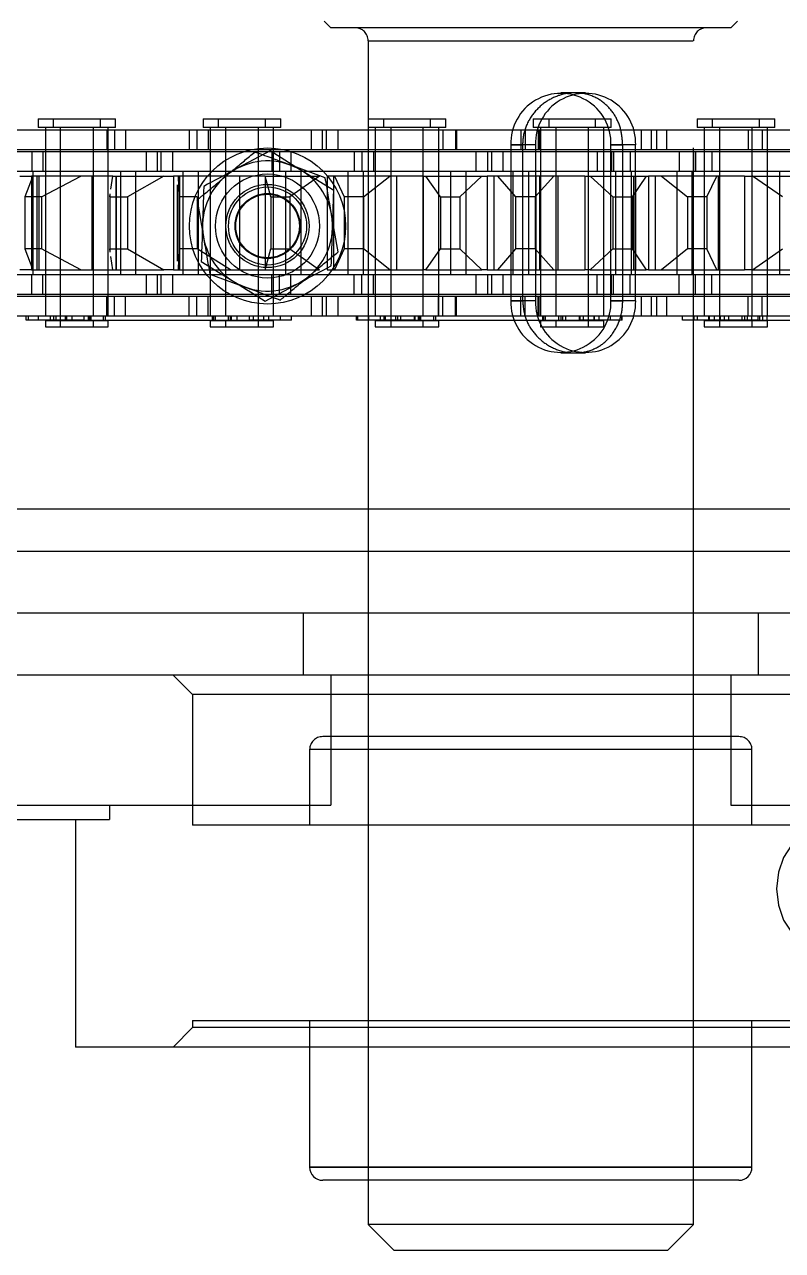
# Model space of a CAD drawing. Header units: metres. Extents: x 0 to 21025, y 0 to 14850.
# Drawn here: x 6343.6 to 6401.9, y 9002.4 to 9096.6 of the extents above; entities that cross this region are included whole.
import ezdxf

# ---------------------------------------------------------------- set-up
doc = ezdxf.new("R2010")
doc.units = ezdxf.units.M
doc.header["$LTSCALE"] = 25
doc.linetypes.add('HIDDEN2', pattern=[4.7625, 3.175, -1.5875])
doc.layers.add('SL4', color=4, linetype='Continuous')
doc.layers.add('ST1', color=7, linetype='HIDDEN2')

msp = doc.modelspace()

# ---------------------------------------------------------------- linework, layer by layer
at = {"layer": 'SL4'}
for p, q in [((6362.466, 9086.914), (6359.92, 9085.553)), ((6367.369, 9083.865), (6364.917, 9085.389)), ((6357.185, 9078.423), (6359.636, 9076.898)), ((6362.087, 9075.373), (6364.633, 9076.734)), ((6330.277, 9056.144), (6485.517, 9056.144)), ((6490.517, 9046.619), (5540.514, 9046.619)), ((6367.135, 9046.619), (6367.135, 9036.629)), ((6397.893, 9046.619), (6397.893, 9036.629)), ((6329.947, 9036.629), (6367.135, 9036.629)), ((6350.119, 9036.629), (6350.119, 9035.519)), ((6397.893, 9036.629), (6435.081, 9036.629)), ((6329.947, 9035.519), (6350.119, 9035.519)), ((6347.514, 9035.519), (6347.514, 9018.019)), ((6417.514, 9018.019), (6347.514, 9018.019)), ((6365.514, 9018.019), (6365.514, 9008.779)), ((6399.514, 9008.779), (6399.514, 9018.019)), ((6399.514, 9008.779), (6365.514, 9008.779)), ((6398.514, 9007.779), (6366.514, 9007.779)), ((6370.014, 9007.779), (6370.014, 9004.384)), ((6395.014, 9004.384), (6395.014, 9007.779)), ((6370.014, 9004.384), (6372.014, 9002.384)), ((6395.014, 9004.384), (6370.014, 9004.384)), ((6393.014, 9002.384), (6395.014, 9004.384)), ((6393.014, 9002.384), (6372.014, 9002.384))]:
    msp.add_line(p, q, dxfattribs=at)
for centre, radius, start, end in [((6362.277, 9081.144), 5, 58.11864, 118.11864), ((6362.277, 9081.144), 5, 118.11864, 178.11864), ((6362.277, 9081.144), 5, 358.11864, 58.11864), ((6362.277, 9081.144), 5, 178.11864, 238.11864), ((6362.277, 9081.144), 5, 298.11864, 358.11864), ((6362.277, 9081.144), 5, 238.11864, 298.11864), ((6366.514, 9008.779), 1, 180, 270), ((6398.514, 9008.779), 1, 270, 0)]:
    msp.add_arc(centre, radius, start, end, dxfattribs=at)
for points, knots in [([(6364.917, 9085.389), (6364.859, 9085.425), (6364.032, 9085.94), (6363.22, 9086.445), (6362.466, 9086.914)], [0, 0, 0, 0, 0.070201, 1, 1, 1, 1]), ([(6359.92, 9085.553), (6359.86, 9085.521), (6359, 9085.062), (6358.158, 9084.612), (6357.374, 9084.193)], [0, 0, 0, 0, 0.070201, 1, 1, 1, 1]), ([(6357.374, 9084.193), (6357.368, 9083.995), (6357.337, 9083.055), (6357.305, 9082.078), (6357.279, 9081.308)], [0, 0, 0, 0, 0.211001, 1, 1, 1, 1]), ([(6367.274, 9080.979), (6367.299, 9081.75), (6367.331, 9082.727), (6367.362, 9083.666), (6367.369, 9083.865)], [0, 0, 0, 0, 0.788999, 1, 1, 1, 1]), ([(6357.279, 9081.308), (6357.272, 9081.081), (6357.24, 9080.105), (6357.209, 9079.154), (6357.185, 9078.423)], [0, 0, 0, 0, 0.231849, 1, 1, 1, 1]), ([(6367.179, 9078.094), (6367.203, 9078.825), (6367.234, 9079.777), (6367.267, 9080.753), (6367.274, 9080.979)], [0, 0, 0, 0, 0.7681507, 1, 1, 1, 1]), ([(6364.633, 9076.734), (6364.694, 9076.766), (6365.553, 9077.225), (6366.396, 9077.676), (6367.179, 9078.094)], [0, 0, 0, 0, 0.070201, 1, 1, 1, 1]), ([(6359.636, 9076.898), (6359.694, 9076.862), (6360.522, 9076.347), (6361.333, 9075.842), (6362.087, 9075.373)], [0, 0, 0, 0, 0.070201, 1, 1, 1, 1])]:
    msp.add_open_spline(points, degree=3, knots=knots, dxfattribs=at)
at = {"layer": 'ST1'}
for p, q in [((6366.639, 9096.884), (6367.139, 9096.384)), ((6397.889, 9096.384), (6367.139, 9096.384)), ((6397.889, 9096.384), (6398.389, 9096.884)), ((6370.014, 9095.384), (6370.014, 9007.779)), ((6370.017, 9095.384), (6394.988, 9095.384)), ((6395.014, 9007.779), (6395.014, 9095.384)), ((6385.908, 9091.384), (6384.822, 9091.384)), ((6386.723, 9091.384), (6384.822, 9091.384)), ((6342.272, 9088.541), (6351.367, 9088.541)), ((6344.647, 9089.384), (6345.793, 9089.384)), ((6344.647, 9089.384), (6344.647, 9088.725)), ((6344.651, 9088.725), (6344.647, 9088.725)), ((6345.793, 9088.725), (6344.651, 9088.725)), ((6345.201, 9088.725), (6345.201, 9074.227)), ((6345.201, 9088.541), (6345.201, 9087.021)), ((6345.793, 9089.384), (6350.59, 9089.384)), ((6345.793, 9089.384), (6345.793, 9088.725)), ((6350.59, 9088.725), (6345.793, 9088.725)), ((6346.347, 9088.725), (6346.347, 9074.227)), ((6346.347, 9088.541), (6346.347, 9087.021)), ((6348.891, 9074.227), (6348.891, 9088.725)), ((6348.891, 9087.021), (6348.891, 9088.541)), ((6349.444, 9088.725), (6349.444, 9089.384)), ((6349.923, 9088.541), (6349.923, 9087.021)), ((6350.037, 9074.227), (6350.037, 9088.725)), ((6350.037, 9087.021), (6350.037, 9088.541)), ((6350.507, 9088.541), (6350.507, 9087.021)), ((6350.59, 9088.725), (6350.59, 9089.384)), ((6351.367, 9088.541), (6351.367, 9087.021)), ((6351.367, 9088.541), (6357.717, 9088.541)), ((6356.262, 9088.541), (6356.262, 9087.021)), ((6356.846, 9088.541), (6356.846, 9087.021)), ((6357.325, 9089.384), (6358.493, 9089.384)), ((6357.325, 9089.384), (6357.325, 9088.725)), ((6357.329, 9088.725), (6357.325, 9088.725)), ((6358.493, 9088.725), (6357.329, 9088.725)), ((6357.717, 9088.541), (6357.717, 9087.021)), ((6357.717, 9088.541), (6366.812, 9088.541)), ((6357.879, 9088.725), (6357.879, 9074.227)), ((6357.879, 9088.541), (6357.879, 9087.021)), ((6358.493, 9089.384), (6363.29, 9089.384)), ((6358.493, 9089.384), (6358.493, 9088.725)), ((6363.29, 9088.725), (6358.493, 9088.725)), ((6359.047, 9088.725), (6359.047, 9074.227)), ((6359.047, 9088.541), (6359.047, 9087.021)), ((6361.569, 9074.227), (6361.569, 9088.725)), ((6361.569, 9087.021), (6361.569, 9088.541)), ((6362.122, 9088.725), (6362.122, 9089.384)), ((6362.737, 9074.227), (6362.737, 9088.725)), ((6362.737, 9087.021), (6362.737, 9088.541)), ((6363.29, 9088.725), (6363.29, 9089.384)), ((6365.644, 9087.021), (6365.644, 9088.541)), ((6366.482, 9088.541), (6366.482, 9087.021)), ((6366.812, 9088.541), (6367.672, 9088.541)), ((6366.812, 9087.021), (6366.812, 9088.541)), ((6367.672, 9088.541), (6376.806, 9088.541)), ((6367.672, 9088.541), (6367.672, 9087.021)), ((6370.004, 9089.384), (6371.193, 9089.384)), ((6370.004, 9089.384), (6370.004, 9088.725)), ((6370.005, 9088.725), (6370.004, 9088.725)), ((6371.193, 9088.725), (6370.005, 9088.725)), ((6370.557, 9088.725), (6370.557, 9074.227)), ((6370.557, 9088.541), (6370.557, 9087.021)), ((6371.193, 9089.384), (6375.99, 9089.384)), ((6371.193, 9089.384), (6371.193, 9088.725)), ((6375.99, 9088.725), (6371.193, 9088.725)), ((6371.747, 9088.725), (6371.747, 9074.227)), ((6371.747, 9088.541), (6371.747, 9087.021)), ((6374.247, 9074.227), (6374.247, 9088.725)), ((6374.247, 9087.021), (6374.247, 9088.541)), ((6374.801, 9088.725), (6374.801, 9089.384)), ((6375.409, 9088.541), (6375.409, 9087.021)), ((6375.437, 9074.227), (6375.437, 9088.725)), ((6375.437, 9087.021), (6375.437, 9088.541)), ((6375.742, 9088.541), (6375.742, 9087.021)), ((6375.99, 9088.725), (6375.99, 9089.384)), ((6376.727, 9088.541), (6376.727, 9087.021)), ((6376.806, 9088.541), (6376.806, 9087.021)), ((6376.806, 9088.541), (6383.156, 9088.541)), ((6381.755, 9088.541), (6381.755, 9087.021)), ((6382.088, 9088.541), (6382.088, 9087.021)), ((6382.696, 9089.384), (6383.893, 9089.384)), ((6382.696, 9089.384), (6382.696, 9088.725)), ((6382.698, 9088.725), (6382.696, 9088.725)), ((6383.893, 9088.725), (6382.698, 9088.725)), ((6383.077, 9088.541), (6383.077, 9087.021)), ((6383.156, 9088.541), (6383.156, 9087.021)), ((6383.156, 9088.541), (6392.211, 9088.541)), ((6383.25, 9088.725), (6383.25, 9074.227)), ((6383.25, 9088.541), (6383.25, 9087.021)), ((6383.893, 9089.384), (6388.69, 9089.384)), ((6383.893, 9089.384), (6383.893, 9088.725)), ((6388.69, 9088.725), (6383.893, 9088.725)), ((6384.446, 9088.725), (6384.446, 9074.227)), ((6384.446, 9088.541), (6384.446, 9087.021)), ((6386.94, 9074.227), (6386.94, 9088.725)), ((6386.94, 9087.021), (6386.94, 9088.541)), ((6387.493, 9088.725), (6387.493, 9089.384)), ((6388.136, 9074.227), (6388.136, 9088.725)), ((6388.136, 9087.021), (6388.136, 9088.541)), ((6388.69, 9088.725), (6388.69, 9089.384)), ((6391.015, 9087.021), (6391.015, 9088.541)), ((6391.774, 9088.541), (6391.774, 9087.021)), ((6392.211, 9088.541), (6392.941, 9088.541)), ((6392.211, 9087.021), (6392.211, 9088.541)), ((6392.941, 9088.541), (6403.457, 9088.541)), ((6392.941, 9088.541), (6392.941, 9087.021)), ((6395.295, 9089.384), (6396.463, 9089.384)), ((6395.295, 9089.384), (6395.295, 9088.725)), ((6396.463, 9088.725), (6395.295, 9088.725)), ((6395.849, 9088.725), (6395.849, 9074.227)), ((6395.849, 9088.541), (6395.849, 9087.021)), ((6396.463, 9089.384), (6401.26, 9089.384)), ((6396.463, 9089.384), (6396.463, 9088.725)), ((6401.26, 9088.725), (6396.463, 9088.725)), ((6397.016, 9088.725), (6397.016, 9074.227)), ((6397.016, 9088.541), (6397.016, 9087.021)), ((6399.218, 9088.541), (6399.218, 9087.021)), ((6399.539, 9074.227), (6399.539, 9088.725)), ((6399.539, 9087.021), (6399.539, 9088.541)), ((6400.092, 9088.725), (6400.092, 9089.384)), ((6400.288, 9088.541), (6400.288, 9087.021)), ((6400.706, 9074.227), (6400.706, 9088.725)), ((6400.706, 9087.021), (6400.706, 9088.541)), ((6401.26, 9088.725), (6401.26, 9089.384)), ((6338.667, 9086.869), (6345.017, 9086.869)), ((6342.272, 9087.021), (6351.367, 9087.021)), ((6344.168, 9086.869), (6344.168, 9085.349)), ((6345.017, 9086.869), (6345.017, 9085.349)), ((6345.017, 9086.869), (6354.112, 9086.869)), ((6345.201, 9086.869), (6345.201, 9085.349)), ((6346.347, 9086.869), (6346.347, 9085.349)), ((6348.891, 9085.349), (6348.891, 9086.869)), ((6350.037, 9085.349), (6350.037, 9086.869)), ((6351.367, 9087.021), (6357.717, 9087.021)), ((6352.966, 9085.349), (6352.966, 9086.869)), ((6353.804, 9086.869), (6353.804, 9085.349)), ((6354.112, 9086.869), (6354.972, 9086.869)), ((6354.112, 9085.349), (6354.112, 9086.869)), ((6354.972, 9086.869), (6364.067, 9086.869)), ((6354.972, 9086.869), (6354.972, 9085.349)), ((6357.717, 9087.021), (6366.812, 9087.021)), ((6357.879, 9086.869), (6357.879, 9085.349)), ((6359.047, 9086.869), (6359.047, 9085.349)), ((6361.569, 9085.349), (6361.569, 9086.869)), ((6362.601, 9086.869), (6362.601, 9085.349)), ((6362.737, 9085.349), (6362.737, 9086.869)), ((6363.185, 9086.869), (6363.185, 9085.349)), ((6364.067, 9086.869), (6364.067, 9085.349)), ((6364.067, 9086.869), (6370.417, 9086.869)), ((6366.812, 9087.021), (6367.672, 9087.021)), ((6367.672, 9087.021), (6376.806, 9087.021)), ((6368.94, 9086.869), (6368.94, 9085.349)), ((6369.525, 9086.869), (6369.525, 9085.349)), ((6370.417, 9086.869), (6370.417, 9085.349)), ((6370.417, 9086.869), (6379.512, 9086.869)), ((6370.557, 9086.869), (6370.557, 9085.349)), ((6371.747, 9086.869), (6371.747, 9085.349)), ((6374.247, 9085.349), (6374.247, 9086.869)), ((6375.437, 9085.349), (6375.437, 9086.869)), ((6376.806, 9087.021), (6383.156, 9087.021)), ((6378.322, 9085.349), (6378.322, 9086.869)), ((6379.175, 9086.869), (6379.175, 9085.349)), ((6379.512, 9086.869), (6380.371, 9086.869)), ((6379.512, 9085.349), (6379.512, 9086.869)), ((6380.371, 9086.869), (6390.146, 9086.869)), ((6380.371, 9086.869), (6380.371, 9085.349)), ((6380.972, 9087.384), (6381.88, 9087.384)), ((6380.972, 9087.384), (6380.972, 9075.384)), ((6382.873, 9087.384), (6380.972, 9087.384)), ((6381.88, 9087.384), (6381.88, 9075.384)), ((6382.873, 9087.384), (6382.873, 9075.384)), ((6383.156, 9087.021), (6392.211, 9087.021)), ((6383.25, 9086.869), (6383.25, 9085.349)), ((6384.446, 9086.869), (6384.446, 9085.349)), ((6386.94, 9085.349), (6386.94, 9086.869)), ((6387.616, 9086.869), (6387.616, 9085.349)), ((6388.136, 9085.349), (6388.136, 9086.869)), ((6388.672, 9087.384), (6389.579, 9087.384)), ((6388.672, 9075.384), (6388.672, 9087.384)), ((6390.572, 9087.384), (6388.672, 9087.384)), ((6388.721, 9086.869), (6388.721, 9085.349)), ((6388.874, 9086.869), (6388.874, 9085.349)), ((6389.579, 9075.384), (6389.579, 9087.384)), ((6390.146, 9086.869), (6390.146, 9085.349)), ((6390.146, 9086.869), (6396.431, 9086.869)), ((6390.572, 9075.384), (6390.572, 9087.384)), ((6392.211, 9087.021), (6392.941, 9087.021)), ((6392.941, 9087.021), (6403.457, 9087.021)), ((6393.915, 9086.869), (6393.915, 9085.349)), ((6395.006, 9086.869), (6395.006, 9085.349)), ((6395.173, 9086.869), (6395.173, 9085.349)), ((6395.849, 9086.869), (6395.849, 9085.349)), ((6396.431, 9086.869), (6396.431, 9085.349)), ((6396.431, 9086.869), (6404.781, 9086.869)), ((6397.016, 9086.869), (6397.016, 9085.349)), ((6399.539, 9085.349), (6399.539, 9086.869)), ((6400.706, 9085.349), (6400.706, 9086.869)), ((6366.715, 9084.836), (6364.006, 9085.835)), ((6338.667, 9085.349), (6345.017, 9085.349)), ((6343.233, 9084.984), (6344.13, 9084.984)), ((6344.232, 9084.984), (6343.611, 9083.384)), ((6344.13, 9084.984), (6344.13, 9077.784)), ((6350.393, 9084.984), (6344.13, 9084.984)), ((6344.232, 9085.349), (6344.232, 9077.419)), ((6344.555, 9084.984), (6344.555, 9077.784)), ((6344.715, 9077.784), (6344.715, 9084.984)), ((6344.894, 9083.384), (6347.928, 9084.984)), ((6345.017, 9085.349), (6354.112, 9085.349)), ((6345.201, 9085.349), (6345.201, 9077.419)), ((6346.347, 9085.349), (6346.347, 9077.419)), ((6348.764, 9084.984), (6348.764, 9077.784)), ((6348.891, 9077.419), (6348.891, 9085.349)), ((6350.037, 9077.419), (6350.037, 9085.349)), ((6350.242, 9083.975), (6350.393, 9084.984)), ((6350.393, 9084.984), (6354.296, 9084.984)), ((6350.603, 9084.984), (6350.603, 9077.784)), ((6350.669, 9077.784), (6350.669, 9084.984)), ((6351.006, 9077.419), (6351.006, 9085.349)), ((6354.296, 9084.984), (6351.509, 9083.384)), ((6352.152, 9077.419), (6352.152, 9085.349)), ((6354.112, 9085.349), (6354.972, 9085.349)), ((6354.296, 9084.984), (6355.048, 9084.984)), ((6354.972, 9085.349), (6364.067, 9085.349)), ((6355.048, 9084.984), (6355.048, 9077.784)), ((6362.088, 9084.984), (6355.048, 9084.984)), ((6355.396, 9084.984), (6355.455, 9083.384)), ((6355.516, 9084.984), (6355.516, 9077.784)), ((6355.537, 9077.784), (6355.537, 9084.984)), ((6355.764, 9085.349), (6355.764, 9077.419)), ((6356.932, 9085.349), (6356.932, 9077.419)), ((6357.879, 9085.349), (6357.879, 9077.419)), ((6359.047, 9085.349), (6359.047, 9077.419)), ((6360.112, 9084.984), (6360.112, 9077.784)), ((6361.569, 9077.419), (6361.569, 9085.349)), ((6362.088, 9084.984), (6362.095, 9084.984)), ((6362.088, 9084.984), (6362.088, 9077.784)), ((6362.537, 9083.384), (6362.095, 9084.984)), ((6362.095, 9084.984), (6366.266, 9084.984)), ((6362.097, 9084.984), (6362.097, 9077.784)), ((6362.737, 9077.419), (6362.737, 9085.349)), ((6363.684, 9077.419), (6363.684, 9085.349)), ((6366.266, 9084.984), (6363.985, 9083.384)), ((6364.067, 9085.349), (6370.417, 9085.349)), ((6364.852, 9077.419), (6364.852, 9085.349)), ((6366.848, 9084.984), (6366.848, 9077.784)), ((6374.249, 9084.984), (6366.848, 9084.984)), ((6367.344, 9084.984), (6367.344, 9077.784)), ((6367.432, 9084.984), (6368.168, 9083.384)), ((6368.442, 9085.349), (6368.442, 9077.419)), ((6369.632, 9085.349), (6369.632, 9077.419)), ((6369.643, 9083.384), (6371.679, 9084.984)), ((6370.014, 9084.984), (6370.014, 9077.784)), ((6370.417, 9085.349), (6379.512, 9085.349)), ((6370.557, 9085.349), (6370.557, 9077.419)), ((6371.747, 9085.349), (6371.747, 9077.419)), ((6372.18, 9084.984), (6372.18, 9077.784)), ((6374.247, 9077.419), (6374.247, 9085.349)), ((6374.249, 9084.984), (6374.249, 9077.784)), ((6374.249, 9084.984), (6374.453, 9084.984)), ((6375.562, 9083.384), (6374.453, 9084.984)), ((6374.453, 9084.984), (6378.758, 9084.984)), ((6375.437, 9077.419), (6375.437, 9085.349)), ((6376.362, 9077.419), (6376.362, 9085.349)), ((6378.758, 9084.984), (6377.057, 9083.384)), ((6377.552, 9077.419), (6377.552, 9085.349)), ((6378.758, 9084.984), (6379.151, 9084.984)), ((6379.151, 9084.984), (6379.151, 9077.784)), ((6386.665, 9084.984), (6379.151, 9084.984)), ((6379.512, 9085.349), (6380.371, 9085.349)), ((6379.66, 9084.984), (6379.66, 9077.784)), ((6379.953, 9084.984), (6381.343, 9083.384)), ((6380.371, 9085.349), (6390.146, 9085.349)), ((6381.135, 9085.349), (6381.135, 9077.419)), ((6381.88, 9084.984), (6381.88, 9077.784)), ((6382.331, 9085.349), (6382.331, 9077.419)), ((6382.843, 9083.384), (6384.274, 9084.984)), ((6382.887, 9084.984), (6382.887, 9077.784)), ((6383.195, 9077.784), (6383.195, 9084.984)), ((6383.25, 9085.349), (6383.25, 9077.419)), ((6384.446, 9085.349), (6384.446, 9077.419)), ((6384.58, 9084.984), (6384.58, 9077.784)), ((6386.665, 9084.984), (6386.665, 9077.784)), ((6386.665, 9084.984), (6387.07, 9084.984)), ((6386.94, 9077.419), (6386.94, 9085.349)), ((6388.811, 9083.384), (6387.07, 9084.984)), ((6387.07, 9084.984), (6391.371, 9084.984)), ((6388.136, 9077.419), (6388.136, 9085.349)), ((6389.055, 9077.419), (6389.055, 9085.349)), ((6389.579, 9077.784), (6389.579, 9084.984)), ((6390.146, 9085.349), (6396.431, 9085.349)), ((6390.251, 9077.419), (6390.251, 9085.349)), ((6391.371, 9084.984), (6390.304, 9083.384)), ((6390.413, 9084.984), (6390.413, 9077.784)), ((6390.586, 9077.784), (6390.586, 9084.984)), ((6390.595, 9077.784), (6390.595, 9084.984)), ((6391.371, 9084.984), (6391.563, 9084.984)), ((6391.563, 9084.984), (6391.563, 9077.784)), ((6398.948, 9084.984), (6391.563, 9084.984)), ((6392.067, 9084.984), (6392.067, 9077.784)), ((6392.556, 9084.984), (6394.556, 9083.384)), ((6393.734, 9085.349), (6393.734, 9077.419)), ((6394.901, 9085.349), (6394.901, 9077.419)), ((6395.014, 9077.784), (6395.014, 9084.984)), ((6395.849, 9085.349), (6395.849, 9077.419)), ((6396.033, 9083.384), (6396.812, 9084.984)), ((6396.431, 9085.349), (6404.781, 9085.349)), ((6396.913, 9084.984), (6396.913, 9077.784)), ((6397.016, 9085.349), (6397.016, 9077.419)), ((6398.948, 9084.984), (6398.948, 9077.784)), ((6398.948, 9084.984), (6399.541, 9084.984)), ((6399.539, 9077.419), (6399.539, 9085.349)), ((6401.857, 9083.384), (6399.541, 9084.984)), ((6399.541, 9084.984), (6403.699, 9084.984)), ((6400.706, 9077.419), (6400.706, 9085.349)), ((6401.654, 9077.419), (6401.654, 9085.349)), ((6355.336, 9084.319), (6355.336, 9078.448)), ((6343.611, 9083.384), (6343.611, 9079.384)), ((6344.894, 9083.384), (6343.611, 9083.384)), ((6344.894, 9083.384), (6344.894, 9079.384)), ((6350.146, 9083.629), (6350.146, 9079.138)), ((6350.154, 9083.384), (6350.191, 9083.629)), ((6350.154, 9083.384), (6350.154, 9079.384)), ((6350.154, 9083.384), (6351.509, 9083.384)), ((6351.509, 9083.384), (6351.509, 9079.384)), ((6355.455, 9083.384), (6355.455, 9079.384)), ((6356.856, 9083.384), (6355.455, 9083.384)), ((6356.856, 9083.384), (6356.856, 9079.384)), ((6356.86, 9083.141), (6357.349, 9080.296)), ((6362.537, 9083.384), (6363.985, 9083.384)), ((6362.537, 9083.384), (6362.537, 9079.384)), ((6363.985, 9083.384), (6363.985, 9079.384)), ((6369.643, 9083.384), (6368.168, 9083.384)), ((6368.168, 9083.384), (6368.168, 9079.384)), ((6369.643, 9083.384), (6369.643, 9079.384)), ((6375.562, 9083.384), (6377.057, 9083.384)), ((6375.562, 9083.384), (6375.562, 9079.384)), ((6377.057, 9083.384), (6377.057, 9079.384)), ((6382.843, 9083.384), (6381.343, 9083.384)), ((6381.343, 9083.384), (6381.343, 9079.384)), ((6382.843, 9083.384), (6382.843, 9079.384)), ((6388.811, 9083.384), (6390.304, 9083.384)), ((6388.811, 9083.384), (6388.811, 9079.384)), ((6390.304, 9083.384), (6390.304, 9079.384)), ((6394.556, 9083.384), (6394.556, 9079.384)), ((6396.033, 9083.384), (6394.556, 9083.384)), ((6396.033, 9083.384), (6396.033, 9079.384)), ((6367.694, 9079.147), (6367.204, 9081.992)), ((6343.611, 9079.384), (6344.232, 9077.784)), ((6344.894, 9079.384), (6343.611, 9079.384)), ((6347.928, 9077.784), (6344.894, 9079.384)), ((6350.154, 9079.384), (6351.509, 9079.384)), ((6350.191, 9079.138), (6350.154, 9079.384)), ((6351.509, 9079.384), (6354.296, 9077.784)), ((6355.455, 9079.384), (6355.396, 9077.784)), ((6356.856, 9079.384), (6355.455, 9079.384)), ((6359.432, 9077.784), (6356.856, 9079.384)), ((6362.095, 9077.784), (6362.537, 9079.384)), ((6362.537, 9079.384), (6363.985, 9079.384)), ((6363.985, 9079.384), (6366.266, 9077.784)), ((6368.168, 9079.384), (6367.432, 9077.784)), ((6369.643, 9079.384), (6368.168, 9079.384)), ((6371.679, 9077.784), (6369.643, 9079.384)), ((6374.453, 9077.784), (6375.562, 9079.384)), ((6375.562, 9079.384), (6377.057, 9079.384)), ((6377.057, 9079.384), (6378.758, 9077.784)), ((6381.343, 9079.384), (6379.953, 9077.784)), ((6382.843, 9079.384), (6381.343, 9079.384)), ((6384.274, 9077.784), (6382.843, 9079.384)), ((6387.07, 9077.784), (6388.811, 9079.384)), ((6388.811, 9079.384), (6390.304, 9079.384)), ((6390.304, 9079.384), (6391.371, 9077.784)), ((6394.556, 9079.384), (6392.556, 9077.784)), ((6396.033, 9079.384), (6394.556, 9079.384)), ((6396.812, 9077.784), (6396.033, 9079.384)), ((6399.541, 9077.784), (6401.857, 9079.384)), ((6350.393, 9077.784), (6350.242, 9078.792)), ((6338.667, 9077.419), (6345.017, 9077.419)), ((6344.13, 9077.784), (6343.233, 9077.784)), ((6344.13, 9077.784), (6350.393, 9077.784)), ((6344.168, 9075.899), (6344.168, 9077.419)), ((6345.017, 9075.899), (6345.017, 9077.419)), ((6345.017, 9077.419), (6354.112, 9077.419)), ((6345.201, 9077.419), (6345.201, 9075.899)), ((6346.347, 9077.419), (6346.347, 9075.899)), ((6348.891, 9075.899), (6348.891, 9077.419)), ((6350.037, 9075.899), (6350.037, 9077.419)), ((6350.393, 9077.784), (6354.296, 9077.784)), ((6352.966, 9075.899), (6352.966, 9077.419)), ((6353.804, 9077.419), (6353.804, 9075.899)), ((6354.112, 9077.419), (6354.972, 9077.419)), ((6354.112, 9075.899), (6354.112, 9077.419)), ((6355.048, 9077.784), (6354.296, 9077.784)), ((6354.972, 9077.419), (6364.067, 9077.419)), ((6354.972, 9077.419), (6354.972, 9075.899)), ((6355.048, 9077.784), (6362.088, 9077.784)), ((6357.839, 9077.451), (6360.547, 9076.452)), ((6357.879, 9077.419), (6357.879, 9075.899)), ((6359.047, 9077.419), (6359.047, 9075.899)), ((6361.569, 9075.899), (6361.569, 9077.419)), ((6362.095, 9077.784), (6362.088, 9077.784)), ((6362.095, 9077.784), (6366.266, 9077.784)), ((6362.601, 9075.899), (6362.601, 9077.419)), ((6362.737, 9075.899), (6362.737, 9077.419)), ((6363.185, 9075.899), (6363.185, 9077.419)), ((6364.067, 9075.899), (6364.067, 9077.419)), ((6364.067, 9077.419), (6370.417, 9077.419)), ((6366.848, 9077.784), (6374.249, 9077.784)), ((6368.94, 9075.899), (6368.94, 9077.419)), ((6369.525, 9075.899), (6369.525, 9077.419)), ((6370.417, 9075.899), (6370.417, 9077.419)), ((6370.417, 9077.419), (6379.512, 9077.419)), ((6370.557, 9077.419), (6370.557, 9075.899)), ((6371.747, 9077.419), (6371.747, 9075.899)), ((6374.247, 9075.899), (6374.247, 9077.419)), ((6374.453, 9077.784), (6374.249, 9077.784)), ((6374.453, 9077.784), (6378.758, 9077.784)), ((6375.437, 9075.899), (6375.437, 9077.419)), ((6378.322, 9075.899), (6378.322, 9077.419)), ((6379.151, 9077.784), (6378.758, 9077.784)), ((6379.151, 9077.784), (6386.665, 9077.784)), ((6379.175, 9077.419), (6379.175, 9075.899)), ((6379.512, 9077.419), (6380.371, 9077.419)), ((6379.512, 9075.899), (6379.512, 9077.419)), ((6380.371, 9077.419), (6390.146, 9077.419)), ((6380.371, 9077.419), (6380.371, 9075.899)), ((6383.25, 9077.419), (6383.25, 9075.899)), ((6384.446, 9077.419), (6384.446, 9075.899)), ((6387.07, 9077.784), (6386.665, 9077.784)), ((6386.94, 9075.899), (6386.94, 9077.419)), ((6387.07, 9077.784), (6391.371, 9077.784)), ((6387.616, 9075.899), (6387.616, 9077.419)), ((6388.136, 9075.899), (6388.136, 9077.419)), ((6388.721, 9075.899), (6388.721, 9077.419)), ((6388.874, 9075.899), (6388.874, 9077.419)), ((6390.146, 9075.899), (6390.146, 9077.419)), ((6390.146, 9077.419), (6396.431, 9077.419)), ((6391.563, 9077.784), (6391.371, 9077.784)), ((6391.563, 9077.784), (6398.948, 9077.784)), ((6393.915, 9075.899), (6393.915, 9077.419)), ((6395.006, 9075.899), (6395.006, 9077.419)), ((6395.173, 9075.899), (6395.173, 9077.419)), ((6395.849, 9077.419), (6395.849, 9075.899)), ((6396.431, 9075.899), (6396.431, 9077.419)), ((6396.431, 9077.419), (6404.781, 9077.419)), ((6397.016, 9077.419), (6397.016, 9075.899)), ((6399.541, 9077.784), (6398.948, 9077.784)), ((6399.539, 9075.899), (6399.539, 9077.419)), ((6399.541, 9077.784), (6403.699, 9077.784)), ((6400.706, 9075.899), (6400.706, 9077.419)), ((6338.667, 9075.899), (6345.017, 9075.899)), ((6342.272, 9075.747), (6351.367, 9075.747)), ((6345.017, 9075.899), (6354.112, 9075.899)), ((6345.201, 9075.747), (6345.201, 9074.227)), ((6346.347, 9075.747), (6346.347, 9073.894)), ((6348.891, 9074.227), (6348.891, 9075.747)), ((6349.923, 9074.227), (6349.923, 9075.747)), ((6350.037, 9074.227), (6350.037, 9075.747)), ((6350.507, 9074.227), (6350.507, 9075.747)), ((6351.367, 9074.227), (6351.367, 9075.747)), ((6351.367, 9075.747), (6357.717, 9075.747)), ((6354.112, 9075.899), (6354.972, 9075.899)), ((6354.972, 9075.899), (6364.067, 9075.899)), ((6356.262, 9074.227), (6356.262, 9075.747)), ((6356.846, 9074.227), (6356.846, 9075.747)), ((6357.717, 9074.227), (6357.717, 9075.747)), ((6357.717, 9075.747), (6366.812, 9075.747)), ((6357.879, 9075.747), (6357.879, 9074.227)), ((6359.047, 9075.747), (6359.047, 9074.227)), ((6361.569, 9073.894), (6361.569, 9075.747)), ((6362.737, 9074.227), (6362.737, 9075.747)), ((6364.067, 9075.899), (6370.417, 9075.899)), ((6365.644, 9074.227), (6365.644, 9075.747)), ((6366.482, 9075.747), (6366.482, 9074.227)), ((6366.812, 9075.747), (6367.672, 9075.747)), ((6366.812, 9074.227), (6366.812, 9075.747)), ((6367.672, 9075.747), (6376.806, 9075.747)), ((6367.672, 9075.747), (6367.672, 9074.227)), ((6370.417, 9075.899), (6379.512, 9075.899)), ((6370.557, 9075.747), (6370.557, 9074.227)), ((6371.747, 9075.747), (6371.747, 9073.894)), ((6374.247, 9074.227), (6374.247, 9075.747)), ((6375.409, 9074.227), (6375.409, 9075.747)), ((6375.437, 9074.227), (6375.437, 9075.747)), ((6375.742, 9074.227), (6375.742, 9075.747)), ((6376.727, 9074.227), (6376.727, 9075.747)), ((6376.806, 9074.227), (6376.806, 9075.747)), ((6376.806, 9075.747), (6383.156, 9075.747)), ((6379.512, 9075.899), (6380.371, 9075.899)), ((6380.371, 9075.899), (6390.146, 9075.899)), ((6380.972, 9075.384), (6381.88, 9075.384)), ((6382.873, 9075.384), (6380.972, 9075.384)), ((6381.755, 9074.227), (6381.755, 9075.747)), ((6382.088, 9074.227), (6382.088, 9075.747)), ((6383.077, 9074.227), (6383.077, 9075.747)), ((6383.156, 9074.227), (6383.156, 9075.747)), ((6383.156, 9075.747), (6392.211, 9075.747)), ((6383.25, 9075.747), (6383.25, 9074.227)), ((6384.446, 9075.747), (6384.446, 9074.227)), ((6386.94, 9073.894), (6386.94, 9075.747)), ((6388.136, 9074.227), (6388.136, 9075.747)), ((6388.672, 9075.384), (6389.579, 9075.384)), ((6390.572, 9075.384), (6388.672, 9075.384)), ((6390.146, 9075.899), (6396.431, 9075.899)), ((6391.015, 9074.227), (6391.015, 9075.747)), ((6391.774, 9075.747), (6391.774, 9074.227)), ((6392.211, 9075.747), (6392.941, 9075.747)), ((6392.211, 9074.227), (6392.211, 9075.747)), ((6392.941, 9075.747), (6403.457, 9075.747)), ((6392.941, 9075.747), (6392.941, 9074.227)), ((6395.849, 9075.747), (6395.849, 9074.227)), ((6396.431, 9075.899), (6404.781, 9075.899)), ((6397.016, 9075.747), (6397.016, 9073.894)), ((6399.218, 9074.227), (6399.218, 9075.747)), ((6399.539, 9074.227), (6399.539, 9075.747)), ((6400.288, 9074.227), (6400.288, 9075.747)), ((6400.706, 9074.227), (6400.706, 9075.747)), ((6342.272, 9074.227), (6351.367, 9074.227)), ((6343.734, 9073.894), (6343.734, 9074.227)), ((6343.907, 9073.894), (6343.734, 9073.894)), ((6343.907, 9073.894), (6343.907, 9074.227)), ((6344.64, 9073.894), (6343.907, 9073.894)), ((6344.64, 9074.227), (6344.64, 9073.894)), ((6348.192, 9073.894), (6344.64, 9073.894)), ((6346.347, 9073.858), (6345.201, 9073.858)), ((6345.201, 9073.858), (6345.201, 9073.384)), ((6345.57, 9074.227), (6345.57, 9073.858)), ((6345.854, 9073.894), (6345.854, 9074.227)), ((6346.027, 9073.894), (6346.027, 9074.227)), ((6350.037, 9073.858), (6346.347, 9073.858)), ((6346.347, 9073.858), (6346.347, 9073.384)), ((6346.716, 9074.227), (6346.716, 9073.858)), ((6346.838, 9073.894), (6346.838, 9074.227)), ((6347.253, 9073.894), (6347.253, 9074.227)), ((6348.192, 9073.894), (6348.192, 9074.227)), ((6348.192, 9073.894), (6360.892, 9073.894)), ((6348.522, 9073.858), (6348.522, 9074.227)), ((6348.61, 9073.894), (6348.61, 9074.227)), ((6348.713, 9073.894), (6348.713, 9074.227)), ((6348.891, 9073.384), (6348.891, 9073.858)), ((6349.668, 9073.858), (6349.668, 9074.227)), ((6349.811, 9073.894), (6349.811, 9074.227)), ((6350.037, 9073.384), (6350.037, 9073.858)), ((6351.367, 9074.227), (6357.717, 9074.227)), ((6357.717, 9074.227), (6366.812, 9074.227)), ((6359.047, 9073.858), (6357.879, 9073.858)), ((6357.879, 9073.858), (6357.879, 9073.384)), ((6358.056, 9073.894), (6358.056, 9074.227)), ((6358.159, 9073.894), (6358.159, 9074.227)), ((6358.248, 9074.227), (6358.248, 9073.858)), ((6362.737, 9073.858), (6359.047, 9073.858)), ((6359.047, 9073.858), (6359.047, 9073.384)), ((6359.273, 9073.894), (6359.273, 9074.227)), ((6359.416, 9074.227), (6359.416, 9073.858)), ((6359.516, 9073.894), (6359.516, 9074.227)), ((6359.931, 9073.894), (6359.931, 9074.227)), ((6360.892, 9073.894), (6360.892, 9074.227)), ((6364.122, 9073.894), (6360.892, 9073.894)), ((6361.2, 9073.858), (6361.2, 9074.227)), ((6361.569, 9073.384), (6361.569, 9073.858)), ((6361.999, 9073.894), (6361.999, 9074.227)), ((6362.368, 9073.858), (6362.368, 9074.227)), ((6362.737, 9073.384), (6362.737, 9073.858)), ((6363.276, 9073.894), (6363.276, 9074.227)), ((6364.122, 9073.894), (6364.122, 9074.227)), ((6366.812, 9074.227), (6367.672, 9074.227)), ((6367.672, 9074.227), (6376.806, 9074.227)), ((6369.124, 9073.894), (6369.124, 9074.227)), ((6369.222, 9073.894), (6369.124, 9073.894)), ((6369.222, 9073.894), (6369.222, 9074.227)), ((6370.04, 9073.894), (6369.222, 9073.894)), ((6370.04, 9074.227), (6370.04, 9073.894)), ((6373.62, 9073.894), (6370.04, 9073.894)), ((6371.747, 9073.858), (6370.557, 9073.858)), ((6370.557, 9073.858), (6370.557, 9073.384)), ((6370.926, 9074.227), (6370.926, 9073.858)), ((6371.246, 9073.894), (6371.246, 9074.227)), ((6371.345, 9073.894), (6371.345, 9074.227)), ((6375.437, 9073.858), (6371.747, 9073.858)), ((6371.747, 9073.858), (6371.747, 9073.384)), ((6372.116, 9074.227), (6372.116, 9073.858)), ((6372.284, 9073.894), (6372.284, 9074.227)), ((6372.521, 9073.894), (6372.521, 9074.227)), ((6373.563, 9073.894), (6373.563, 9074.227)), ((6373.62, 9073.894), (6373.62, 9074.227)), ((6373.62, 9073.894), (6386.319, 9073.894)), ((6373.878, 9073.858), (6373.878, 9074.227)), ((6373.991, 9073.894), (6373.991, 9074.227)), ((6374.05, 9073.894), (6374.05, 9074.227)), ((6374.247, 9073.384), (6374.247, 9073.858)), ((6375.068, 9073.858), (6375.068, 9074.227)), ((6375.204, 9073.894), (6375.204, 9074.227)), ((6375.218, 9073.894), (6375.218, 9074.227)), ((6375.437, 9073.384), (6375.437, 9073.858)), ((6376.806, 9074.227), (6383.156, 9074.227)), ((6383.156, 9074.227), (6392.211, 9074.227)), ((6384.446, 9073.858), (6383.25, 9073.858)), ((6383.25, 9073.858), (6383.25, 9073.384)), ((6383.447, 9073.894), (6383.447, 9074.227)), ((6383.506, 9073.894), (6383.506, 9074.227)), ((6383.619, 9074.227), (6383.619, 9073.858)), ((6388.136, 9073.858), (6384.446, 9073.858)), ((6384.446, 9073.858), (6384.446, 9073.384)), ((6384.665, 9073.894), (6384.665, 9074.227)), ((6384.679, 9073.894), (6384.679, 9074.227)), ((6384.815, 9074.227), (6384.815, 9073.858)), ((6384.976, 9073.894), (6384.976, 9074.227)), ((6385.214, 9073.894), (6385.214, 9074.227)), ((6386.263, 9073.894), (6386.263, 9074.227)), ((6386.319, 9073.894), (6386.319, 9074.227)), ((6389.534, 9073.894), (6386.319, 9073.894)), ((6386.571, 9073.858), (6386.571, 9074.227)), ((6386.94, 9073.384), (6386.94, 9073.858)), ((6387.386, 9073.894), (6387.386, 9074.227)), ((6387.41, 9073.894), (6387.41, 9074.227)), ((6387.767, 9073.858), (6387.767, 9074.227)), ((6388.136, 9073.384), (6388.136, 9073.858)), ((6388.647, 9073.894), (6388.647, 9074.227)), ((6389.51, 9073.894), (6389.51, 9074.227)), ((6389.534, 9073.894), (6389.534, 9074.227)), ((6392.211, 9074.227), (6392.941, 9074.227)), ((6392.941, 9074.227), (6403.457, 9074.227)), ((6394.169, 9073.894), (6394.169, 9074.227)), ((6395.309, 9073.894), (6394.169, 9073.894)), ((6395.057, 9073.894), (6395.057, 9074.227)), ((6395.309, 9074.227), (6395.309, 9073.894)), ((6399.988, 9073.894), (6395.309, 9073.894)), ((6397.016, 9073.858), (6395.849, 9073.858)), ((6395.849, 9073.858), (6395.849, 9073.384)), ((6396.194, 9073.894), (6396.194, 9074.227)), ((6396.218, 9074.227), (6396.218, 9073.858)), ((6396.625, 9073.894), (6396.625, 9074.227)), ((6397.112, 9073.858), (6397.016, 9073.858)), ((6397.016, 9073.858), (6397.016, 9073.384)), ((6397.083, 9073.894), (6397.083, 9074.227)), ((6400.706, 9073.858), (6397.112, 9073.858)), ((6397.385, 9074.227), (6397.385, 9073.858)), ((6397.735, 9073.894), (6397.735, 9074.227)), ((6398.763, 9073.894), (6398.763, 9074.227)), ((6398.972, 9073.894), (6398.972, 9074.227)), ((6399.17, 9073.858), (6399.17, 9074.227)), ((6399.504, 9073.894), (6399.504, 9074.227)), ((6399.539, 9073.384), (6399.539, 9073.858)), ((6399.988, 9073.894), (6399.988, 9074.227)), ((6399.988, 9073.894), (6412.032, 9073.894)), ((6400.116, 9073.894), (6400.116, 9074.227)), ((6400.337, 9073.858), (6400.337, 9074.227)), ((6400.677, 9073.894), (6400.677, 9074.227)), ((6400.706, 9073.384), (6400.706, 9073.858)), ((6345.201, 9073.384), (6346.347, 9073.384)), ((6346.347, 9073.384), (6350.037, 9073.384)), ((6357.879, 9073.384), (6359.047, 9073.384)), ((6359.047, 9073.384), (6362.737, 9073.384)), ((6370.557, 9073.384), (6371.747, 9073.384)), ((6371.747, 9073.384), (6375.437, 9073.384)), ((6383.25, 9073.384), (6384.446, 9073.384)), ((6384.446, 9073.384), (6388.136, 9073.384)), ((6395.849, 9073.384), (6397.016, 9073.384)), ((6397.016, 9073.384), (6400.706, 9073.384)), ((6384.822, 9071.384), (6385.908, 9071.384)), ((6384.822, 9071.384), (6386.723, 9071.384)), ((6540.514, 9059.381), (5540.514, 9059.381)), ((6540.514, 9051.381), (5540.514, 9051.381)), ((6365.014, 9051.381), (6365.014, 9046.619)), ((6400.014, 9046.619), (6400.014, 9051.381)), ((6355.014, 9046.619), (6356.514, 9045.119)), ((6367.135, 9046.619), (6367.135, 9036.629)), ((6397.893, 9046.619), (6397.893, 9036.629)), ((6408.514, 9045.119), (6356.514, 9045.119)), ((6356.514, 9045.119), (6356.514, 9035.069)), ((6398.514, 9041.889), (6366.514, 9041.889)), ((6370.014, 9041.889), (6370.014, 9007.779)), ((6395.014, 9007.779), (6395.014, 9041.889)), ((6365.514, 9040.889), (6365.514, 9035.069)), ((6399.514, 9040.889), (6365.56, 9040.889)), ((6399.514, 9035.069), (6399.514, 9040.889)), ((6408.514, 9035.069), (6356.514, 9035.069)), ((6356.514, 9020.069), (6408.514, 9020.069)), ((6356.514, 9020.069), (6356.514, 9019.519)), ((6365.514, 9020.069), (6365.514, 9018.019)), ((6399.514, 9018.019), (6399.514, 9020.069)), ((6356.514, 9019.519), (6355.014, 9018.019)), ((6408.514, 9019.519), (6356.514, 9019.519)), ((6365.514, 9008.779), (6399.514, 9008.779))]:
    msp.add_line(p, q, dxfattribs=at)
at = {"layer": 'ST1', "flags": 128}
msp.add_lwpolyline([(6401.406, 9030.195), (6401.54, 9028.933), (6401.932, 9027.782), (6402.546, 9026.846), (6403.328, 9026.208), (6404.208, 9025.924), (6405.108, 9026.019), (6405.949, 9026.486), (6406.655, 9027.282), (6407.163, 9028.337), (6407.429, 9029.557), (6407.429, 9030.833), (6407.163, 9032.053), (6406.655, 9033.108), (6405.949, 9033.904), (6405.108, 9034.371), (6404.208, 9034.466), (6403.328, 9034.182), (6402.546, 9033.544), (6401.932, 9032.608), (6401.54, 9031.457), (6401.406, 9030.195)], dxfattribs=at)
at = {"layer": 'ST1'}
for radius in [6, 4, 3.2, 3, 2.5, 2.445]:
    msp.add_circle((6362.277, 9081.144), radius, dxfattribs=at)
for centre, radius, start, end in [((6369.014, 9095.384), 1, 0, 90), ((6396.014, 9095.384), 1, 90, 180), ((6384.822, 9087.491), 3.851, 358.40899, 181.59101), ((6386.723, 9087.491), 3.851, 358.40899, 181.59101), ((6384.822, 9075.277), 3.851, 178.40899, 1.59101), ((6386.723, 9075.277), 3.851, 178.40899, 1.59101), ((6366.514, 9040.889), 1, 90, 180), ((6398.514, 9040.889), 1, 0, 90)]:
    msp.add_arc(centre, radius, start, end, dxfattribs=at)
for points, knots in [([(6389.579, 9087.384), (6389.543, 9087.82), (6389.47, 9088.693), (6388.899, 9089.864), (6388.023, 9090.785), (6386.862, 9091.338), (6385.568, 9091.441), (6384.304, 9091.108), (6383.181, 9090.388), (6382.321, 9089.328), (6381.923, 9088.253), (6381.89, 9087.589), (6381.88, 9087.384)], [0, 0, 0, 0, 0.103572, 0.207012, 0.313844, 0.42317, 0.52894, 0.630914, 0.734208, 0.842002, 0.951055, 1, 1, 1, 1]), ([(6359.079, 9084.987), (6359.28, 9085.155), (6360.031, 9085.78), (6360.763, 9086.388), (6361.298, 9086.833)], [0, 0, 0, 0, 0.268634, 1, 1, 1, 1]), ([(6364.006, 9085.835), (6363.942, 9085.859), (6363.027, 9086.196), (6362.131, 9086.526), (6361.298, 9086.833)], [0, 0, 0, 0, 0.0702006, 1, 1, 1, 1]), ([(6356.86, 9083.141), (6357.046, 9083.296), (6357.769, 9083.897), (6358.521, 9084.523), (6359.079, 9084.987)], [0, 0, 0, 0, 0.257551, 1, 1, 1, 1]), ([(6367.204, 9081.992), (6367.193, 9082.059), (6367.027, 9083.02), (6366.865, 9083.961), (6366.715, 9084.836)], [0, 0, 0, 0, 0.070201, 1, 1, 1, 1]), ([(6357.349, 9080.296), (6357.361, 9080.228), (6357.526, 9079.267), (6357.688, 9078.326), (6357.839, 9077.451)], [0, 0, 0, 0, 0.0702006, 1, 1, 1, 1]), ([(6365.475, 9077.3), (6365.677, 9077.468), (6366.428, 9078.093), (6367.159, 9078.702), (6367.694, 9079.147)], [0, 0, 0, 0, 0.2686336, 1, 1, 1, 1]), ([(6363.256, 9075.454), (6363.442, 9075.609), (6364.165, 9076.211), (6364.917, 9076.836), (6365.475, 9077.3)], [0, 0, 0, 0, 0.257551, 1, 1, 1, 1]), ([(6360.547, 9076.452), (6360.611, 9076.429), (6361.526, 9076.091), (6362.422, 9075.761), (6363.256, 9075.454)], [0, 0, 0, 0, 0.070201, 1, 1, 1, 1]), ([(6381.88, 9075.384), (6381.924, 9074.947), (6382.013, 9074.074), (6382.693, 9072.903), (6383.693, 9071.983), (6384.946, 9071.429), (6386.258, 9071.327), (6387.464, 9071.66), (6388.476, 9072.38), (6389.214, 9073.44), (6389.544, 9074.514), (6389.571, 9075.178), (6389.579, 9075.384)], [0, 0, 0, 0, 0.103572, 0.207012, 0.313844, 0.42317, 0.52894, 0.630914, 0.734208, 0.842002, 0.951055, 1, 1, 1, 1])]:
    msp.add_open_spline(points, degree=3, knots=knots, dxfattribs=at)

doc.saveas('drawing.dxf')
